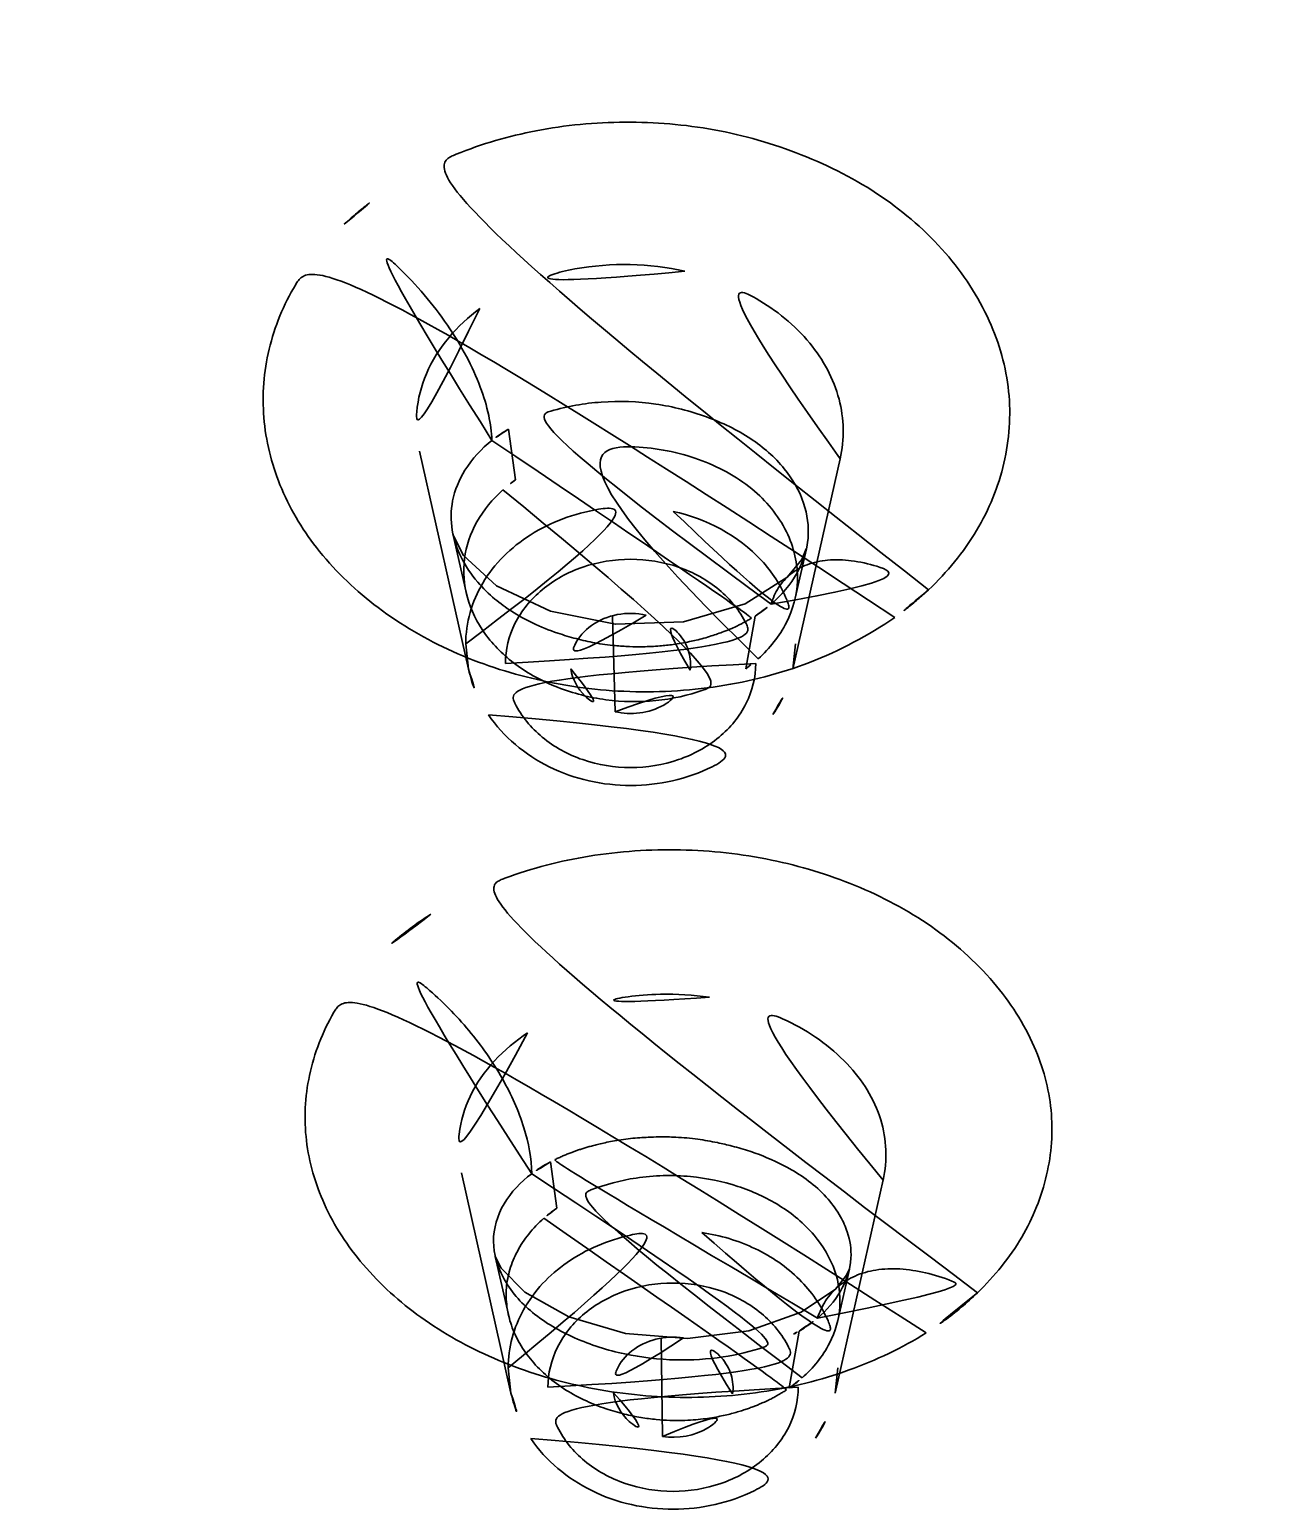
# Model space of a CAD drawing. Extents: x 16296684858 to 16296688009, y -37409618718 to -37409616409.
# Drawn here: x 16296685853.21 to 16296685862.55, y -37409617611.56 to -37409617600.47 of the extents above; entities that cross this region are included whole.
import ezdxf

# ---------------------------------------------------------------- set-up
doc = ezdxf.new("R2010")
doc.units = 0
doc.header["$LTSCALE"] = 10
doc.header["$MEASUREMENT"] = 0
doc.layers.get('0').update_dxf_attribs({"linetype": 'CONTINUOUS'})

msp = doc.modelspace()

# ---------------------------------------------------------------- linework, layer by layer
at = {"color": 7, "linetype": 'Continuous', "lineweight": 30}
for p, q in [((16296685856.845369, -37409617603.845467), (16296685856.793381, -37409617603.465233)), ((16296685856.49296, -37409617605.264412), (16296685856.12468, -37409617603.630234)), ((16296685858.92057, -37409617605.264709), (16296685859.27639, -37409617603.687668)), ((16296685856.378731, -37409617604.259621), (16296685856.47513, -37409617604.687683)), ((16296685858.939289, -37409617604.733131), (16296685859.0231, -37409617604.361603)), ((16296685857.5902, -37409617605.582626), (16296685857.57139, -37409617604.870293)), ((16296685858.568621, -37409617605.260101), (16296685858.638519, -37409617604.866081)), ((16296685856.49296, -37409617605.264412), (16296685856.47179, -37409617605.074852)), ((16296685858.94179, -37409617605.074852), (16296685858.92057, -37409617605.264709)), ((16296685857.154819, -37409617609.300323), (16296685857.106819, -37409617608.954651)), ((16296685856.810909, -37409617610.685753), (16296685856.439131, -37409617609.036087)), ((16296685859.23851, -37409617610.686058), (16296685859.59861, -37409617609.090118)), ((16296685856.6933, -37409617609.662048), (16296685856.79167, -37409617610.098824)), ((16296685859.258499, -37409617610.141502), (16296685859.345039, -37409617609.757912)), ((16296685858.895069, -37409617610.64785), (16296685858.969749, -37409617610.221313)), ((16296685857.94647, -37409617611.01107), (16296685857.93578, -37409617610.275642)), ((16296685856.810909, -37409617610.685753), (16296685856.78973, -37409617610.496193)), ((16296685859.25975, -37409617610.496193), (16296685859.23851, -37409617610.686058))]:
    msp.add_line(p, q, dxfattribs=at)
for points in [[(16296685858.8834, -37409617604.571136), (16296685858.56423, -37409617604.774391), (16296685858.102209, -37409617604.909523), (16296685857.59255, -37409617604.927933), (16296685857.106581, -37409617604.830521), (16296685856.70149, -37409617604.639427), (16296685856.454411, -37409617604.411469), (16296685856.37933, -37409617604.264664)], [(16296685859.022249, -37409617604.362282), (16296685858.988171, -37409617604.443459), (16296685858.882919, -37409617604.571587)], [(16296685859.24061, -37409617609.907227), (16296685858.984591, -37409617610.080788), (16296685858.591721, -37409617610.220657), (16296685858.132601, -37409617610.277512), (16296685857.667721, -37409617610.238869), (16296685857.243271, -37409617610.115807), (16296685856.914391, -37409617609.931267), (16296685856.7367, -37409617609.750999), (16296685856.692869, -37409617609.662064)], [(16296685859.343531, -37409617609.761726), (16296685859.3244, -37409617609.803963), (16296685859.24036, -37409617609.907448)]]:
    msp.add_lwpolyline(points, dxfattribs=at)
for centre, radius, start, end in [((16296685857.46187, -37409617604.718483), 1.068767, 125.2288519, 131.7297077), ((16296685857.957121, -37409617604.395782), 1.058757, 305.2789527, 311.778774)]:
    msp.add_arc(centre, radius, start, end, dxfattribs=at)
for points, knots in [([(16296685825.715521, -37409617584.328484), (16296685825.71559, -37409617585.626648), (16296685825.91658, -37409617588.235878), (16296685826.813761, -37409617592.075287), (16296685828.290291, -37409617595.784927), (16296685830.320009, -37409617599.303413), (16296685832.868191, -37409617602.574768), (16296685835.89233, -37409617605.547127), (16296685839.342939, -37409617608.173782), (16296685843.16432, -37409617610.413551), (16296685847.295191, -37409617612.23114), (16296685851.66983, -37409617613.597717), (16296685856.217791, -37409617614.491333), (16296685859.31275, -37409617614.761482), (16296685860.86721, -37409617614.814484)], [0, 0, 0, 0, 0.075881674, 0.152259807, 0.229632271, 0.308412282, 0.388900278, 0.471273473, 0.555579179, 0.641742278, 0.729579302, 0.818811022, 0.909085993, 1, 1, 1, 1]), ([(16296685860.86717, -37409617614.147903), (16296685859.209789, -37409617614.090111), (16296685855.9121, -37409617613.783913), (16296685851.0835, -37409617612.758217), (16296685846.471861, -37409617611.187027), (16296685842.16506, -37409617609.100189), (16296685838.24441, -37409617606.536636), (16296685834.7847, -37409617603.544037), (16296685831.852779, -37409617600.177834), (16296685829.50646, -37409617596.500931), (16296685827.793381, -37409617592.582336), (16296685826.74975, -37409617588.498802), (16296685826.515591, -37409617585.713203), (16296685826.515511, -37409617584.328484)], [0, 0, 0, 0, 0.099176921, 0.19753406, 0.294558294, 0.389817535, 0.482991453, 0.573898186, 0.662521106, 0.749021127, 0.833741463, 0.917189603, 1, 1, 1, 1]), ([(16296685826.515381, -37409617585.436478), (16296685826.51545, -37409617586.821228), (16296685826.74962, -37409617589.606857), (16296685827.79328, -37409617593.690453), (16296685829.50638, -37409617597.60907), (16296685831.852751, -37409617601.28598), (16296685834.7847, -37409617604.652191), (16296685838.244419, -37409617607.644783), (16296685842.165079, -37409617610.208267), (16296685846.47187, -37409617612.295097), (16296685851.083481, -37409617613.866241), (16296685855.912029, -37409617614.891937), (16296685859.209669, -37409617615.198112), (16296685860.867041, -37409617615.25592)], [0, 0, 0, 0, 0.082811587, 0.166260705, 0.250981819, 0.337482413, 0.426105682, 0.517012515, 0.610186256, 0.705445021, 0.802468465, 0.900824496, 1, 1, 1, 1]), ([(16296685896.565371, -37409617585.436478), (16296685896.565439, -37409617586.733269), (16296685896.35038, -37409617589.343513), (16296685895.389799, -37409617593.174408), (16296685893.81168, -37409617596.854843), (16296685891.648491, -37409617600.316757), (16296685888.94223, -37409617603.49765), (16296685885.74218, -37409617606.340736), (16296685882.11182, -37409617608.791931), (16296685878.11841, -37409617610.808189), (16296685873.832319, -37409617612.354607), (16296685869.331421, -37409617613.402237), (16296685864.70064, -37409617613.930733), (16296685860.028971, -37409617613.930367), (16296685855.40255, -37409617613.402023), (16296685850.90774, -37409617612.356209), (16296685846.6269, -37409617610.812973), (16296685842.637369, -37409617608.800949), (16296685839.00975, -37409617606.355003), (16296685835.81028, -37409617603.517479), (16296685833.101, -37409617600.340111), (16296685830.93174, -37409617596.87722), (16296685829.346991, -37409617593.191177), (16296685828.381769, -37409617589.352226), (16296685828.165449, -37409617586.736038), (16296685828.165371, -37409617585.436478)], [0, 0, 0, 0, 0.039467152, 0.07928747, 0.1197016, 0.160836446, 0.203063895, 0.2463716, 0.290712175, 0.336005945, 0.382173286, 0.429058197, 0.476331706, 0.523712873, 0.570930863, 0.617740537, 0.663847356, 0.709094445, 0.753380435, 0.796632687, 0.838846392, 0.880029809, 0.920530501, 0.960449223, 1, 1, 1, 1]), ([(16296685825.0653, -37409617586.045883), (16296685825.06538, -37409617587.460716), (16296685825.300369, -37409617590.307854), (16296685826.348539, -37409617594.485443), (16296685828.06962, -37409617598.49839), (16296685830.428699, -37409617602.273659), (16296685833.38068, -37409617605.743263), (16296685836.871799, -37409617608.844833), (16296685840.832529, -37409617611.51886), (16296685845.19047, -37409617613.718781), (16296685849.86791, -37409617615.405777), (16296685854.779039, -37409617616.547943), (16296685859.82963, -37409617617.123352), (16296685864.923361, -37409617617.122131), (16296685869.967319, -37409617616.545433), (16296685874.868521, -37409617615.404572), (16296685879.53652, -37409617613.721252), (16296685883.88719, -37409617611.526482), (16296685887.84297, -37409617608.85862), (16296685891.332161, -37409617605.763283), (16296685894.2862, -37409617602.297546), (16296685896.650579, -37409617598.521523), (16296685898.3776, -37409617594.502907), (16296685899.42971, -37409617590.316963), (16296685899.665371, -37409617587.463608), (16296685899.665291, -37409617586.045883)], [0, 0, 0, 0, 0.039480573, 0.079296804, 0.119690272, 0.160821969, 0.203059758, 0.246376118, 0.290732494, 0.336042186, 0.382252965, 0.429155458, 0.47642631, 0.523791486, 0.570989488, 0.617786329, 0.663899361, 0.709132394, 0.753418549, 0.796672849, 0.838889695, 0.88006022, 0.920531113, 0.960438825, 1, 1, 1, 1]), ([(16296685899.015301, -37409617586.045883), (16296685899.015369, -37409617587.435852), (16296685898.784849, -37409617590.233162), (16296685897.755489, -37409617594.33799), (16296685896.06476, -37409617598.281311), (16296685893.74715, -37409617601.990837), (16296685890.84721, -37409617605.39975), (16296685887.417721, -37409617608.44696), (16296685883.526751, -37409617611.07428), (16296685879.24552, -37409617613.235847), (16296685874.65015, -37409617614.893532), (16296685869.824881, -37409617616.016037), (16296685864.861971, -37409617616.581711), (16296685859.8563, -37409617616.580673), (16296685854.899429, -37409617616.01403), (16296685850.08304, -37409617614.892937), (16296685845.49589, -37409617613.2388), (16296685841.22081, -37409617611.082207), (16296685837.333839, -37409617608.460861), (16296685833.90546, -37409617605.419708), (16296685831.002649, -37409617602.014633), (16296685828.678921, -37409617598.304298), (16296685826.9814, -37409617594.35537), (16296685825.94721, -37409617590.242249), (16296685825.71538, -37409617587.438728), (16296685825.7153, -37409617586.045883)], [0, 0, 0, 0, 0.039474285, 0.079290558, 0.119687987, 0.160818636, 0.203049312, 0.246357654, 0.290706797, 0.336012441, 0.382214469, 0.429115805, 0.476390614, 0.523763173, 0.570969719, 0.61777358, 0.66388826, 0.709126849, 0.753412861, 0.796664323, 0.838879123, 0.880053881, 0.920533265, 0.960444101, 1, 1, 1, 1]), ([(16296685828.16523, -37409617586.636948), (16296685828.1653, -37409617587.933762), (16296685828.380659, -37409617590.544006), (16296685829.341669, -37409617594.374901), (16296685830.9202, -37409617598.055321), (16296685833.083771, -37409617601.517258), (16296685835.79038, -37409617604.698112), (16296685838.990749, -37409617607.541199), (16296685842.62137, -37409617609.992393), (16296685846.61499, -37409617612.008636), (16296685850.90126, -37409617613.555077), (16296685855.402269, -37409617614.602722), (16296685860.0331, -37409617615.131187), (16296685864.704769, -37409617615.130836), (16296685869.331129, -37409617614.602478), (16296685873.82583, -37409617613.556664), (16296685878.10651, -37409617612.013451), (16296685882.095819, -37409617610.001404), (16296685885.723169, -37409617607.55545), (16296685888.922331, -37409617604.717941), (16296685891.63126, -37409617601.540573), (16296685893.80014, -37409617598.077667), (16296685895.38447, -37409617594.391617), (16296685896.34927, -37409617590.552673), (16296685896.56529, -37409617587.936478), (16296685896.56522, -37409617586.636948)], [0, 0, 0, 0, 0.039467512, 0.079288874, 0.119704634, 0.16084154, 0.203071313, 0.24638142, 0.290724294, 0.336020102, 0.382189092, 0.429075161, 0.476349266, 0.523730432, 0.570947826, 0.617756344, 0.663861518, 0.709106572, 0.753390268, 0.796640123, 0.838851502, 0.880032855, 0.920531911, 0.960449584, 1, 1, 1, 1]), ([(16296685895.865219, -37409617586.636948), (16296685895.86529, -37409617587.907318), (16296685895.65461, -37409617590.464043), (16296685894.713739, -37409617594.216316), (16296685893.168171, -37409617597.821022), (16296685891.049431, -37409617601.212059), (16296685888.3983, -37409617604.328323), (16296685885.26292, -37409617607.113907), (16296685881.705891, -37409617609.515343), (16296685877.79385, -37409617611.490189), (16296685873.595909, -37409617613.004539), (16296685869.188259, -37409617614.030327), (16296685864.653561, -37409617614.547867), (16296685860.078711, -37409617614.547707), (16296685855.54789, -37409617614.030548), (16296685851.14554, -37409617613.006683), (16296685846.952089, -37409617611.495453), (16296685843.043341, -37409617609.524597), (16296685839.48876, -37409617607.128227), (16296685836.35383, -37409617604.348099), (16296685833.699631, -37409617601.235283), (16296685831.574829, -37409617597.843239), (16296685830.022671, -37409617594.232918), (16296685829.077209, -37409617590.472656), (16296685828.865299, -37409617587.910019), (16296685828.865219, -37409617586.636948)], [0, 0, 0, 0, 0.039470344, 0.079285515, 0.119694774, 0.160825485, 0.203058535, 0.246381229, 0.290734148, 0.336032795, 0.382191341, 0.42906277, 0.476322219, 0.523690669, 0.570898633, 0.617701681, 0.663807516, 0.709064969, 0.753365147, 0.796632508, 0.838852555, 0.880033368, 0.920530722, 0.960445513, 1, 1, 1, 1]), ([(16296685824.915079, -37409617587.786522), (16296685824.91519, -37409617589.828217), (16296685825.407829, -37409617593.960747), (16296685827.583321, -37409617599.877098), (16296685831.10013, -37409617605.310989), (16296685837.46689, -37409617611.723419), (16296685847.976561, -37409617617.433487), (16296685857.52458, -37409617618.964119), (16296685862.36681, -37409617618.964119)], [0, 0, 0, 0, 0.113807308, 0.229465695, 0.348487565, 0.471757183, 0.73008685, 1, 1, 1, 1]), ([(16296685899.66507, -37409617587.803146), (16296685899.66515, -37409617589.217346), (16296685899.43074, -37409617592.062592), (16296685898.38414, -37409617596.238373), (16296685896.663481, -37409617600.253677), (16296685894.303261, -37409617604.031609), (16296685891.34963, -37409617607.502747), (16296685887.859159, -37409617610.6036), (16296685883.897579, -37409617613.278084), (16296685879.538799, -37409617615.477898), (16296685874.863529, -37409617617.163483), (16296685869.95809, -37409617618.304367), (16296685864.912861, -37409617618.879997), (16296685859.82073, -37409617618.879997), (16296685854.775431, -37409617618.304367), (16296685849.869869, -37409617617.163437), (16296685845.19442, -37409617615.477898), (16296685840.8354, -37409617613.278053), (16296685836.873541, -37409617610.6036), (16296685833.38271, -37409617607.502747), (16296685830.428699, -37409617604.031609), (16296685828.06806, -37409617600.2537), (16296685826.34697, -37409617596.238403), (16296685825.299891, -37409617592.062607), (16296685825.065161, -37409617589.217346), (16296685825.065081, -37409617587.803146)], [0, 0, 0, 0, 0.039462523, 0.07924376, 0.119632051, 0.160859264, 0.203083381, 0.246380295, 0.290743779, 0.336091656, 0.382276139, 0.429096748, 0.476314654, 0.523667787, 0.570886287, 0.617708052, 0.663894185, 0.709244101, 0.753609884, 0.796909198, 0.83913564, 0.880364919, 0.920754837, 0.960537117, 1, 1, 1, 1]), ([(16296685899.66507, -37409617587.807854), (16296685899.664829, -37409617589.723167), (16296685899.23185, -37409617593.595253), (16296685897.31506, -37409617599.172043), (16296685894.20315, -37409617604.349564), (16296685890.01115, -37409617608.948952), (16296685884.887899, -37409617612.819733), (16296685879.00938, -37409617615.836571), (16296685872.57485, -37409617617.902458), (16296685865.800119, -37409617618.951263), (16296685858.91136, -37409617618.949516), (16296685852.138161, -37409617617.89756), (16296685845.706421, -37409617615.829247), (16296685839.83147, -37409617612.811073), (16296685834.71191, -37409617608.94014), (16296685830.523081, -37409617604.341583), (16296685827.41338, -37409617599.165367), (16296685825.49778, -37409617593.589767), (16296685825.065189, -37409617589.718323), (16296685825.065081, -37409617587.803162)], [0, 0, 0, 0, 0.053444629, 0.107679032, 0.16334275, 0.220823419, 0.280278686, 0.341566919, 0.404333708, 0.468052544, 0.532094634, 0.595803573, 0.658551757, 0.719815261, 0.779243233, 0.83669771, 0.892339767, 0.946559837, 1, 1, 1, 1]), ([(16296685862.36681, -37409617618.964119), (16296685867.208521, -37409617618.964119), (16296685876.75536, -37409617617.433853), (16296685887.26387, -37409617611.724808), (16296685893.629959, -37409617605.313423), (16296685897.146509, -37409617599.880333), (16296685899.321989, -37409617593.964783), (16296685899.814819, -37409617589.832718), (16296685899.815069, -37409617587.791237)], [0, 0, 0, 0, 0.269915888, 0.528242582, 0.651510473, 0.770531483, 0.886190416, 1, 1, 1, 1]), ([(16296685899.44422, -37409617587.96347), (16296685899.44425, -37409617588.666672), (16296685899.386459, -37409617590.075218), (16296685899.12672, -37409617592.175957), (16296685898.6954, -37409617594.256203), (16296685898.09511, -37409617596.305107), (16296685897.328739, -37409617598.314034), (16296685896.40074, -37409617600.272636), (16296685895.31535, -37409617602.172829), (16296685894.07613, -37409617604.00885), (16296685892.68742, -37409617605.772659), (16296685891.154499, -37409617607.456398), (16296685889.48637, -37409617609.049377), (16296685887.690901, -37409617610.54406), (16296685885.777069, -37409617611.932762), (16296685883.754999, -37409617613.208527), (16296685881.63413, -37409617614.365578), (16296685879.425541, -37409617615.39846), (16296685877.13855, -37409617616.303001), (16296685874.78421, -37409617617.075287), (16296685872.372459, -37409617617.712029), (16296685869.91357, -37409617618.21067), (16296685867.418579, -37409617618.568703), (16296685864.895531, -37409617618.784607), (16296685862.3571, -37409617618.856537), (16296685859.81284, -37409617618.783302), (16296685857.278271, -37409617618.564873), (16296685854.76811, -37409617618.201881), (16296685852.296329, -37409617617.69722), (16296685849.882919, -37409617617.05545), (16296685847.535761, -37409617616.281433), (16296685845.27124, -37409617615.38195), (16296685843.09037, -37409617614.360519), (16296685841.00033, -37409617613.22052), (16296685839.004339, -37409617611.964958), (16296685837.105749, -37409617610.592751), (16296685835.31596, -37409617609.11158), (16296685833.639071, -37409617607.518723), (16296685832.089939, -37409617605.82724), (16296685830.67597, -37409617604.037407), (16296685829.410101, -37409617602.165703), (16296685828.301901, -37409617600.219414), (16296685827.35858, -37409617598.214043), (16296685826.590679, -37409617596.17157), (16296685825.997549, -37409617594.103127), (16296685825.58357, -37409617592.045197), (16296685825.339609, -37409617589.99556), (16296685825.285931, -37409617588.640198), (16296685825.285891, -37409617587.96347)], [0, 0, 0, 0, 0.019728139, 0.039496765, 0.059321405, 0.079263395, 0.099330399, 0.11957997, 0.140006774, 0.160664345, 0.181666527, 0.20293107, 0.224491857, 0.246324347, 0.268422618, 0.290781098, 0.313353824, 0.336156716, 0.359139991, 0.382308836, 0.405628773, 0.429078831, 0.452657044, 0.476302492, 0.500082022, 0.523861487, 0.547671196, 0.571412322, 0.594975746, 0.618406884, 0.641431704, 0.664272246, 0.686724133, 0.708952201, 0.731020021, 0.752833858, 0.77462619, 0.796146974, 0.817668138, 0.838919211, 0.860080831, 0.880999319, 0.901689394, 0.92218973, 0.942148868, 0.961992892, 0.981014557, 1, 1, 1, 1]), ([(16296685859.938681, -37409617604.668381), (16296685860.077271, -37409617604.537819), (16296685860.31801, -37409617604.246986), (16296685860.5308, -37409617603.729149), (16296685860.56921, -37409617603.176628), (16296685860.412239, -37409617602.624733), (16296685860.07737, -37409617602.11972), (16296685859.589251, -37409617601.694191), (16296685858.991739, -37409617601.389977), (16296685858.339319, -37409617601.202538), (16296685857.66494, -37409617601.147377), (16296685857.009621, -37409617601.207657), (16296685856.38003, -37409617601.391449), (16296685855.99707, -37409617601.595032), (16296685855.816759, -37409617601.722992)], [0, 0, 0, 0, 0.076902365, 0.150158478, 0.22267369, 0.296328838, 0.377767147, 0.464054617, 0.554970967, 0.646440372, 0.73654003, 0.826712728, 0.910706036, 1, 1, 1, 1]), ([(16296685855.562469, -37409617601.93132), (16296685855.58971, -37409617601.905663), (16296685855.64481, -37409617601.856209), (16296685855.729931, -37409617601.787048), (16296685855.78768, -37409617601.743607), (16296685855.816759, -37409617601.722992)], [0, 0, 0, 0, 0.341223725, 0.674833443, 1, 1, 1, 1]), ([(16296685859.68576, -37409617604.875763), (16296685859.486931, -37409617605.011177), (16296685859.06427, -37409617605.238373), (16296685858.36796, -37409617605.414093), (16296685857.660629, -37409617605.453217), (16296685856.971081, -37409617605.355423), (16296685856.333099, -37409617605.138283), (16296685855.781281, -37409617604.805519), (16296685855.34568, -37409617604.385719), (16296685855.060249, -37409617603.900513), (16296685854.93243, -37409617603.383087), (16296685854.973949, -37409617602.857758), (16296685855.183821, -37409617602.351921), (16296685855.42445, -37409617602.06675), (16296685855.562469, -37409617601.93132)], [0, 0, 0, 0, 0.097134026, 0.191559967, 0.287740527, 0.381409495, 0.471056515, 0.558036302, 0.639539314, 0.712760977, 0.78240696, 0.851389457, 0.921922041, 1, 1, 1, 1]), ([(16296685856.668579, -37409617603.550392), (16296685856.66573, -37409617603.487152), (16296685856.647051, -37409617603.351303), (16296685856.58227, -37409617603.139183), (16296685856.47797, -37409617602.912033), (16296685856.336599, -37409617602.680237), (16296685856.164841, -37409617602.456322), (16296685855.916719, -37409617602.191994), (16296685855.70727, -37409617602.02491), (16296685855.562469, -37409617601.93132)], [0, 0, 0, 0, 0.093468773, 0.20288923, 0.327494322, 0.463265559, 0.604644668, 0.745268889, 1, 1, 1, 1]), ([(16296685858.11414, -37409617602.282532), (16296685857.846041, -37409617602.222748), (16296685857.29932, -37409617602.20945), (16296685856.78487, -37409617602.411163), (16296685856.577271, -37409617602.563454)], [0, 0, 0, 0, 0.516199266, 1, 1, 1, 1]), ([(16296685859.276291, -37409617603.68808), (16296685859.30908, -37409617603.542839), (16296685859.302099, -37409617603.221863), (16296685859.062401, -37409617602.787209), (16296685858.647011, -37409617602.453644), (16296685858.299549, -37409617602.323898), (16296685858.11414, -37409617602.282532)], [0, 0, 0, 0, 0.221838946, 0.456832164, 0.716978988, 1, 1, 1, 1]), ([(16296685856.577271, -37409617602.563454), (16296685856.40782, -37409617602.687721), (16296685856.191999, -37409617602.935753), (16296685856.089531, -37409617603.334824), (16296685856.103121, -37409617603.534447), (16296685856.124611, -37409617603.629913)], [0, 0, 0, 0, 0.517213648, 0.759241308, 1, 1, 1, 1]), ([(16296685858.75922, -37409617604.776833), (16296685858.83655, -37409617604.710457), (16296685858.964741, -37409617604.560822), (16296685859.056419, -37409617604.286629), (16296685859.01684, -37409617604.003448), (16296685858.8619, -37409617603.740623), (16296685858.606091, -37409617603.518784), (16296685858.272671, -37409617603.359711), (16296685857.8923, -37409617603.263786), (16296685857.49445, -37409617603.248894), (16296685857.119181, -37409617603.314217), (16296685856.89234, -37409617603.407448), (16296685856.793381, -37409617603.465233)], [0, 0, 0, 0, 0.090697778, 0.171281173, 0.249625475, 0.33731849, 0.437252197, 0.54651157, 0.663259329, 0.7841822, 0.898011671, 1, 1, 1, 1]), ([(16296685856.668539, -37409617603.550377), (16296685856.58972, -37409617603.61277), (16296685856.46175, -37409617603.749474), (16296685856.360531, -37409617603.991302), (16296685856.35915, -37409617604.222992), (16296685856.430799, -37409617604.432793), (16296685856.54711, -37409617604.605072), (16296685856.681271, -37409617604.736061), (16296685856.821051, -37409617604.836937), (16296685856.978069, -37409617604.924652), (16296685857.14185, -37409617604.990089), (16296685857.298981, -37409617605.036926), (16296685857.442261, -37409617605.069054), (16296685857.575899, -37409617605.087677), (16296685857.69607, -37409617605.095444), (16296685857.80788, -37409617605.096901), (16296685857.91716, -37409617605.091652), (16296685858.01306, -37409617605.080994), (16296685858.08741, -37409617605.069679), (16296685858.14497, -37409617605.058853), (16296685858.200859, -37409617605.046242), (16296685858.255171, -37409617605.032257), (16296685858.30864, -37409617605.016533), (16296685858.358721, -37409617604.999733), (16296685858.409981, -37409617604.980927), (16296685858.45965, -37409617604.960632), (16296685858.501511, -37409617604.941437), (16296685858.531219, -37409617604.926933), (16296685858.554319, -37409617604.914886), (16296685858.58036, -37409617604.901543), (16296685858.605961, -37409617604.882927), (16296685858.633381, -37409617604.87677), (16296685858.63858, -37409617604.865997)], [0, 0, 0, 0, 0.087310635, 0.158982604, 0.222528119, 0.283994273, 0.348843443, 0.401245003, 0.446080602, 0.498205897, 0.557060694, 0.598851333, 0.640510455, 0.684480297, 0.715881121, 0.745038887, 0.781561472, 0.810813475, 0.828802352, 0.846873194, 0.861671061, 0.878554249, 0.895573764, 0.910062161, 0.924428598, 0.942979571, 0.956642648, 0.964430694, 0.971677646, 0.979313584, 0.989631094, 1, 1, 1, 1]), ([(16296685856.793381, -37409617603.465233), (16296685856.778721, -37409617603.473824), (16296685856.74995, -37409617603.491547), (16296685856.708269, -37409617603.519958), (16296685856.681561, -37409617603.540062), (16296685856.668539, -37409617603.550377)], [0, 0, 0, 0, 0.337051927, 0.670332438, 1, 1, 1, 1]), ([(16296685858.662531, -37409617605.185333), (16296685858.748039, -37409617605.108833), (16296685858.890711, -37409617604.931091), (16296685858.98756, -37409617604.585182), (16296685858.89537, -37409617604.209343), (16296685858.62097, -37409617603.881943), (16296685858.21332, -37409617603.66716), (16296685857.598061, -37409617603.545677), (16296685857.09766, -37409617603.666946), (16296685856.845369, -37409617603.845482)], [0, 0, 0, 0, 0.103540483, 0.200422575, 0.313802336, 0.437587175, 0.575157392, 0.72107875, 1, 1, 1, 1]), ([(16296685856.75049, -37409617603.920883), (16296685856.67346, -37409617603.989647), (16296685856.542601, -37409617604.146667), (16296685856.442659, -37409617604.433983), (16296685856.46739, -37409617604.735207), (16296685856.60708, -37409617605.014221), (16296685856.8449, -37409617605.248207), (16296685857.160139, -37409617605.414886), (16296685857.51972, -37409617605.507187), (16296685857.894899, -37409617605.513451), (16296685858.253929, -37409617605.435654), (16296685858.472879, -37409617605.328056), (16296685858.568621, -37409617605.260101)], [0, 0, 0, 0, 0.092677464, 0.179667412, 0.266275647, 0.35646763, 0.454056771, 0.560950997, 0.672899383, 0.784343239, 0.89461434, 1, 1, 1, 1]), ([(16296685856.47179, -37409617605.074852), (16296685856.471781, -37409617604.917419), (16296685856.56856, -37409617604.58596), (16296685856.946871, -37409617604.219757), (16296685857.464649, -37409617604.030617), (16296685857.84391, -37409617604.041039), (16296685858.026369, -37409617604.081734)], [0, 0, 0, 0, 0.226419428, 0.469380073, 0.731122257, 1, 1, 1, 1]), ([(16296685858.026369, -37409617604.081734), (16296685858.272141, -37409617604.136574), (16296685858.626301, -37409617604.321136), (16296685858.89463, -37409617604.730881), (16296685858.94179, -37409617604.962517), (16296685858.94179, -37409617605.074852)], [0, 0, 0, 0, 0.523354726, 0.76655557, 1, 1, 1, 1]), ([(16296685856.769529, -37409617605.220802), (16296685856.769529, -37409617605.118439), (16296685856.82205, -37409617604.905197), (16296685857.03657, -37409617604.647057), (16296685857.34667, -37409617604.479027), (16296685857.70669, -37409617604.420883), (16296685858.06673, -37409617604.479012), (16296685858.376869, -37409617604.647034), (16296685858.59144, -37409617604.905167), (16296685858.643999, -37409617605.118439), (16296685858.644011, -37409617605.220802)], [0, 0, 0, 0, 0.114310177, 0.235124084, 0.364640863, 0.499978744, 0.635321184, 0.764849949, 0.885682912, 1, 1, 1, 1]), ([(16296685858.75935, -37409617604.776947), (16296685858.77182, -37409617604.733459), (16296685858.80969, -37409617604.649681), (16296685858.901991, -37409617604.544373), (16296685859.03101, -37409617604.472504), (16296685859.18856, -37409617604.439758), (16296685859.366791, -37409617604.446564), (16296685859.627211, -37409617604.505432), (16296685859.817261, -37409617604.598534), (16296685859.938681, -37409617604.668381)], [0, 0, 0, 0, 0.099301692, 0.197931663, 0.301853267, 0.416856677, 0.546247259, 0.689563707, 1, 1, 1, 1]), ([(16296685859.938681, -37409617604.668381), (16296685859.91258, -37409617604.693039), (16296685859.858829, -37409617604.741386), (16296685859.77441, -37409617604.81057), (16296685859.71575, -37409617604.854362), (16296685859.68576, -37409617604.875763)], [0, 0, 0, 0, 0.329112138, 0.662440635, 1, 1, 1, 1]), ([(16296685858.638519, -37409617604.866081), (16296685858.65267, -37409617604.857117), (16296685858.68051, -37409617604.838547), (16296685858.72081, -37409617604.808777), (16296685858.74662, -37409617604.787689), (16296685858.75922, -37409617604.776833)], [0, 0, 0, 0, 0.334633244, 0.668033848, 1, 1, 1, 1]), ([(16296685857.82321, -37409617604.858917), (16296685857.752689, -37409617604.843353), (16296685857.60607, -37409617604.840263), (16296685857.40947, -37409617604.920753), (16296685857.27359, -37409617605.071381), (16296685857.251619, -37409617605.202744), (16296685857.25967, -37409617605.262512)], [0, 0, 0, 0, 0.270713264, 0.532607752, 0.773897778, 1, 1, 1, 1]), ([(16296685858.15206, -37409617605.272522), (16296685858.158979, -37409617605.228119), (16296685858.15274, -37409617605.133743), (16296685858.063169, -37409617604.959427), (16296685857.921101, -37409617604.880783), (16296685857.82321, -37409617604.858917)], [0, 0, 0, 0, 0.234687024, 0.476416977, 1, 1, 1, 1]), ([(16296685858.644011, -37409617605.220802), (16296685858.64402, -37409617605.323143), (16296685858.59149, -37409617605.536407), (16296685858.376949, -37409617605.794533), (16296685858.066851, -37409617605.962593), (16296685857.70686, -37409617606.020714), (16296685857.34684, -37409617605.962601), (16296685857.03669, -37409617605.794579), (16296685856.8221, -37409617605.536438), (16296685856.769529, -37409617605.323174), (16296685856.769529, -37409617605.220802)], [0, 0, 0, 0, 0.114310258, 0.235130032, 0.364649592, 0.499972678, 0.635306693, 0.764840173, 0.885678024, 1, 1, 1, 1]), ([(16296685857.25967, -37409617605.262512), (16296685857.269859, -37409617605.338013), (16296685857.354321, -37409617605.491112), (16296685857.507721, -37409617605.564056), (16296685857.5902, -37409617605.582626)], [0, 0, 0, 0, 0.474006431, 1, 1, 1, 1]), ([(16296685857.5902, -37409617605.582626), (16296685857.709829, -37409617605.609352), (16296685857.96129, -37409617605.584167), (16296685858.135309, -37409617605.380074), (16296685858.15206, -37409617605.272522)], [0, 0, 0, 0, 0.529699869, 1, 1, 1, 1]), ([(16296685856.64197, -37409617605.605988), (16296685856.75404, -37409617605.771599), (16296685857.08588, -37409617606.045853), (16296685857.70838, -37409617606.180641), (16296685858.33053, -37409617606.044548), (16296685858.661619, -37409617605.769547), (16296685858.77319, -37409617605.603706)], [0, 0, 0, 0, 0.244705046, 0.500077808, 0.755397943, 1, 1, 1, 1]), ([(16296685860.30521, -37409617609.934662), (16296685860.432501, -37409617609.810989), (16296685860.653231, -37409617609.539993), (16296685860.84709, -37409617609.06324), (16296685860.883341, -37409617608.562439), (16296685860.74415, -37409617608.056374), (16296685860.43317, -37409617607.579002), (16296685859.967991, -37409617607.166603), (16296685859.394569, -37409617606.864159), (16296685858.75626, -37409617606.671501), (16296685858.08139, -37409617606.597183), (16296685857.404369, -37409617606.642097), (16296685856.76968, -37409617606.805763), (16296685856.3855, -37409617606.990997), (16296685856.21146, -37409617607.099747)], [0, 0, 0, 0, 0.074454065, 0.144518673, 0.212721851, 0.28124378, 0.360944585, 0.448388992, 0.539230784, 0.63081144, 0.726593837, 0.822533723, 0.913904346, 1, 1, 1, 1]), ([(16296685856.21146, -37409617607.099747), (16296685856.164289, -37409617607.129494), (16296685856.07288, -37409617607.191223), (16296685855.943899, -37409617607.291672), (16296685855.8638, -37409617607.36367), (16296685855.82563, -37409617607.400642)], [0, 0, 0, 0, 0.341344796, 0.67466331, 1, 1, 1, 1]), ([(16296685859.92086, -37409617610.234734), (16296685859.739559, -37409617610.348152), (16296685859.338831, -37409617610.538719), (16296685858.6831, -37409617610.698997), (16296685857.9937, -37409617610.737694), (16296685857.314911, -37409617610.64991), (16296685856.684299, -37409617610.449318), (16296685856.134319, -37409617610.145203), (16296685855.69615, -37409617609.751808), (16296685855.39595, -37409617609.295189), (16296685855.25206, -37409617608.800148), (16296685855.27623, -37409617608.294708), (16296685855.468559, -37409617607.806999), (16296685855.695101, -37409617607.529846), (16296685855.82563, -37409617607.400642)], [0, 0, 0, 0, 0.089696795, 0.184426124, 0.281513925, 0.377659999, 0.469939979, 0.557514654, 0.639305176, 0.7145633, 0.783799522, 0.851983317, 0.922962515, 1, 1, 1, 1]), ([(16296685856.965919, -37409617609.043823), (16296685856.96463, -37409617608.927834), (16296685856.916571, -37409617608.678123), (16296685856.75201, -37409617608.314873), (16296685856.503469, -37409617607.960388), (16296685856.192169, -37409617607.645378), (16296685855.951059, -37409617607.47258), (16296685855.82563, -37409617607.400642)], [0, 0, 0, 0, 0.167856883, 0.36191728, 0.573656264, 0.790791986, 1, 1, 1, 1]), ([(16296685858.2967, -37409617607.721619), (16296685858.17539, -37409617607.703812), (16296685857.70886, -37409617607.674728), (16296685857.22426, -37409617607.799782), (16296685856.935591, -37409617607.988907)], [0, 0, 0, 0, 0.262141601, 1, 1, 1, 1]), ([(16296685859.598459, -37409617609.090668), (16296685859.631651, -37409617608.943817), (16296685859.616261, -37409617608.613403), (16296685859.338329, -37409617608.179398), (16296685858.87582, -37409617607.861656), (16296685858.497419, -37409617607.751091), (16296685858.2967, -37409617607.721619)], [0, 0, 0, 0, 0.214829567, 0.446982092, 0.710452354, 1, 1, 1, 1]), ([(16296685856.935591, -37409617607.988907), (16296685856.75676, -37409617608.106071), (16296685856.523569, -37409617608.344269), (16296685856.406389, -37409617608.742554), (16296685856.41781, -37409617608.941429), (16296685856.4391, -37409617609.035873)], [0, 0, 0, 0, 0.523396847, 0.76298129, 1, 1, 1, 1]), ([(16296685859.1068, -37409617610.124138), (16296685859.174339, -37409617610.066917), (16296685859.29306, -37409617609.934334), (16296685859.373739, -37409617609.697289), (16296685859.34412, -37409617609.500427), (16296685859.277031, -37409617609.352867), (16296685859.18635, -37409617609.226097), (16296685859.060749, -37409617609.108566), (16296685858.886459, -37409617608.992126), (16296685858.70785, -37409617608.910599), (16296685858.55575, -37409617608.860207), (16296685858.452909, -37409617608.832123), (16296685858.345421, -37409617608.807053), (16296685858.20504, -37409617608.782341), (16296685858.058781, -37409617608.76825), (16296685857.934839, -37409617608.766663), (16296685857.844801, -37409617608.769707), (16296685857.773939, -37409617608.77346), (16296685857.706011, -37409617608.77948), (16296685857.637751, -37409617608.788353), (16296685857.57411, -37409617608.799011), (16296685857.518721, -37409617608.810081), (16296685857.47192, -37409617608.82074), (16296685857.432091, -37409617608.830658), (16296685857.397421, -37409617608.840103), (16296685857.36624, -37409617608.849213), (16296685857.337521, -37409617608.858131), (16296685857.310471, -37409617608.867142), (16296685857.284479, -37409617608.876312), (16296685857.2575, -37409617608.886337), (16296685857.229151, -37409617608.897629), (16296685857.198771, -37409617608.910316), (16296685857.169559, -37409617608.923607), (16296685857.13842, -37409617608.937561), (16296685857.119301, -37409617608.950943), (16296685857.106859, -37409617608.95462)], [0, 0, 0, 0, 0.082085175, 0.161720419, 0.223133445, 0.261714278, 0.311372227, 0.366549992, 0.420283549, 0.505116354, 0.547582288, 0.568770699, 0.603953764, 0.649868229, 0.700833359, 0.740000746, 0.764705108, 0.784354507, 0.805778107, 0.827913515, 0.848159621, 0.865595746, 0.880274374, 0.89265567, 0.903646491, 0.913591483, 0.9227742, 0.931526058, 0.940032108, 0.94832241, 0.95821917, 0.968314785, 0.978846668, 0.987960372, 1, 1, 1, 1]), ([(16296685857.106819, -37409617608.954651), (16296685857.090191, -37409617608.963478), (16296685857.057619, -37409617608.981789), (16296685857.01053, -37409617609.011482), (16296685856.980459, -37409617609.032784), (16296685856.965839, -37409617609.043793)], [0, 0, 0, 0, 0.338324431, 0.671033978, 1, 1, 1, 1]), ([(16296685856.965839, -37409617609.043793), (16296685856.88418, -37409617609.105164), (16296685856.740511, -37409617609.251808), (16296685856.651079, -37409617609.546799), (16296685856.743429, -37409617609.850647), (16296685856.96719, -37409617610.103371), (16296685857.29039, -37409617610.288498), (16296685857.657499, -37409617610.404694), (16296685858.03541, -37409617610.448837), (16296685858.387621, -37409617610.426086), (16296685858.685169, -37409617610.35762), (16296685858.85494, -37409617610.281311), (16296685858.927389, -37409617610.245483)], [0, 0, 0, 0, 0.09349299, 0.182630893, 0.267341214, 0.372097919, 0.484235876, 0.604377638, 0.722371155, 0.830292921, 0.926030027, 1, 1, 1, 1]), ([(16296685858.992001, -37409617610.5718), (16296685859.074499, -37409617610.498718), (16296685859.20809, -37409617610.335297), (16296685859.29352, -37409617610.044327), (16296685859.249821, -37409617609.751534), (16296685859.08744, -37409617609.482483), (16296685858.827749, -37409617609.268044), (16296685858.507179, -37409617609.123802), (16296685858.141781, -37409617609.048729), (16296685857.764641, -37409617609.058083), (16296685857.425501, -37409617609.147659), (16296685857.232109, -37409617609.243027), (16296685857.154831, -37409617609.300323)], [0, 0, 0, 0, 0.100613627, 0.187550223, 0.268914572, 0.363537534, 0.467792822, 0.571602641, 0.681557318, 0.805836644, 0.912185052, 1, 1, 1, 1]), ([(16296685857.154831, -37409617609.300323), (16296685857.14333, -37409617609.308296), (16296685857.12077, -37409617609.324577), (16296685857.08811, -37409617609.350121), (16296685857.067169, -37409617609.367867), (16296685857.05695, -37409617609.376907)], [0, 0, 0, 0, 0.337698383, 0.671033618, 1, 1, 1, 1]), ([(16296685857.05695, -37409617609.376907), (16296685857.015989, -37409617609.413109), (16296685856.94195, -37409617609.490082), (16296685856.8556, -37409617609.619987), (16296685856.798651, -37409617609.757057), (16296685856.771799, -37409617609.898117), (16296685856.7761, -37409617610.040703), (16296685856.810749, -37409617610.182426), (16296685856.87468, -37409617610.320267), (16296685856.96627, -37409617610.44973), (16296685857.08308, -37409617610.566872), (16296685857.22105, -37409617610.666832), (16296685857.369671, -37409617610.746033), (16296685857.517019, -37409617610.804382), (16296685857.654671, -37409617610.844383), (16296685857.78063, -37409617610.870178), (16296685857.89492, -37409617610.885094), (16296685857.99791, -37409617610.891724), (16296685858.090321, -37409617610.892113), (16296685858.173019, -37409617610.888039), (16296685858.24699, -37409617610.880882), (16296685858.31315, -37409617610.871597), (16296685858.372379, -37409617610.860939), (16296685858.425461, -37409617610.849426), (16296685858.473089, -37409617610.837463), (16296685858.515869, -37409617610.82531), (16296685858.55438, -37409617610.813263), (16296685858.589121, -37409617610.801407), (16296685858.62051, -37409617610.789909), (16296685858.64893, -37409617610.778839), (16296685858.67469, -37409617610.76825), (16296685858.70458, -37409617610.755333), (16296685858.737061, -37409617610.740402), (16296685858.770741, -37409617610.723473), (16296685858.79846, -37409617610.708191), (16296685858.824181, -37409617610.692886), (16296685858.848009, -37409617610.678078), (16296685858.873249, -37409617610.665642), (16296685858.885469, -37409617610.648117), (16296685858.89502, -37409617610.647797)], [0, 0, 0, 0, 0.049746464, 0.096638835, 0.141178026, 0.183940966, 0.226331231, 0.269995391, 0.315848541, 0.363794198, 0.413585364, 0.465733949, 0.518252431, 0.566459974, 0.609710477, 0.648549628, 0.683361656, 0.714523099, 0.742412603, 0.767412788, 0.789850896, 0.81002269, 0.828197708, 0.844610551, 0.85944761, 0.872881427, 0.885077708, 0.896171289, 0.906278363, 0.915500226, 0.923925367, 0.931631053, 0.945129677, 0.956449458, 0.96593995, 0.973918515, 0.983719759, 0.991302215, 1, 1, 1, 1]), ([(16296685856.78973, -37409617610.496193), (16296685856.789721, -37409617610.346313), (16296685856.876711, -37409617610.031761), (16296685857.222071, -37409617609.672699), (16296685857.703659, -37409617609.470139), (16296685858.06286, -37409617609.457787), (16296685858.23914, -37409617609.483673)], [0, 0, 0, 0, 0.226992328, 0.469355983, 0.730201852, 1, 1, 1, 1]), ([(16296685858.23914, -37409617609.483673), (16296685858.37805, -37409617609.504051), (16296685858.64535, -37409617609.583282), (16296685858.98082, -37409617609.812859), (16296685859.205971, -37409617610.128441), (16296685859.259729, -37409617610.376373), (16296685859.25975, -37409617610.496193)], [0, 0, 0, 0, 0.270385513, 0.527654005, 0.769222917, 1, 1, 1, 1]), ([(16296685859.106899, -37409617610.124222), (16296685859.12112, -37409617610.079109), (16296685859.162201, -37409617609.992043), (16296685859.258261, -37409617609.881203), (16296685859.38938, -37409617609.800743), (16296685859.54875, -37409617609.75695), (16296685859.728609, -37409617609.751122), (16296685859.920759, -37409617609.781433), (16296685860.116039, -37409617609.84346), (16296685860.24299, -37409617609.902161), (16296685860.30521, -37409617609.934662)], [0, 0, 0, 0, 0.102231928, 0.205167219, 0.312768845, 0.42963095, 0.55840774, 0.698817765, 0.848033032, 1, 1, 1, 1]), ([(16296685857.087481, -37409617610.642151), (16296685857.087469, -37409617610.539803), (16296685857.139999, -37409617610.32653), (16296685857.354521, -37409617610.06842), (16296685857.66461, -37409617609.900368), (16296685858.02462, -37409617609.842239), (16296685858.38467, -37409617609.900337), (16296685858.69482, -37409617610.06839), (16296685858.909401, -37409617610.326523), (16296685858.96196, -37409617610.539803), (16296685858.96196, -37409617610.642151)], [0, 0, 0, 0, 0.114308662, 0.235119327, 0.364633877, 0.499970622, 0.635312412, 0.764855095, 0.885690785, 1, 1, 1, 1]), ([(16296685860.30521, -37409617609.934662), (16296685860.265989, -37409617609.97242), (16296685860.18502, -37409617610.045143), (16296685860.0564, -37409617610.145119), (16296685859.96661, -37409617610.205963), (16296685859.92086, -37409617610.234734)], [0, 0, 0, 0, 0.334375459, 0.667914738, 1, 1, 1, 1]), ([(16296685858.927389, -37409617610.245483), (16296685858.93461, -37409617610.241882), (16296685858.94886, -37409617610.234596), (16296685858.961571, -37409617610.22261), (16296685858.96962, -37409617610.221291)], [0, 0, 0, 0, 0.497146096, 1, 1, 1, 1]), ([(16296685858.969749, -37409617610.221313), (16296685858.985901, -37409617610.2117), (16296685859.017599, -37409617610.19175), (16296685859.0634, -37409617610.159401), (16296685859.09259, -37409617610.136169), (16296685859.1068, -37409617610.124138)], [0, 0, 0, 0, 0.3350147, 0.668039721, 1, 1, 1, 1]), ([(16296685858.102831, -37409617610.273216), (16296685858.03459, -37409617610.263329), (16296685857.89558, -37409617610.26889), (16296685857.712851, -37409617610.354263), (16296685857.58917, -37409617610.501472), (16296685857.570061, -37409617610.626083), (16296685857.57756, -37409617610.683189)], [0, 0, 0, 0, 0.271574791, 0.532421879, 0.773191269, 1, 1, 1, 1]), ([(16296685858.47053, -37409617610.692482), (16296685858.477909, -37409617610.645538), (16296685858.468849, -37409617610.545189), (16296685858.365931, -37409617610.36367), (16296685858.20862, -37409617610.288742), (16296685858.102831, -37409617610.273216)], [0, 0, 0, 0, 0.233229304, 0.475043716, 1, 1, 1, 1]), ([(16296685858.96196, -37409617610.642151), (16296685858.96196, -37409617610.744499), (16296685858.909439, -37409617610.957771), (16296685858.694929, -37409617611.215881), (16296685858.38483, -37409617611.383926), (16296685858.024811, -37409617611.442062), (16296685857.66478, -37409617611.383957), (16296685857.35461, -37409617611.215897), (16296685857.140039, -37409617610.957771), (16296685857.087481, -37409617610.744499), (16296685857.087481, -37409617610.642151)], [0, 0, 0, 0, 0.114308662, 0.235119327, 0.364633877, 0.499970622, 0.635312412, 0.764855095, 0.885690785, 1, 1, 1, 1]), ([(16296685858.89502, -37409617610.647797), (16296685858.90642, -37409617610.6399), (16296685858.92878, -37409617610.623734), (16296685858.96113, -37409617610.598396), (16296685858.98188, -37409617610.580757), (16296685858.992001, -37409617610.5718)], [0, 0, 0, 0, 0.337599808, 0.670940568, 1, 1, 1, 1]), ([(16296685857.57756, -37409617610.683189), (16296685857.588221, -37409617610.764412), (16296685857.685061, -37409617610.928741), (16296685857.856001, -37409617610.997581), (16296685857.94648, -37409617611.01107)], [0, 0, 0, 0, 0.472471547, 1, 1, 1, 1]), ([(16296685857.94648, -37409617611.01107), (16296685858.06167, -37409617611.028023), (16296685858.29738, -37409617610.991226), (16296685858.454451, -37409617610.794617), (16296685858.47053, -37409617610.692482)], [0, 0, 0, 0, 0.529650389, 1, 1, 1, 1]), ([(16296685856.959921, -37409617611.027351), (16296685857.071989, -37409617611.192963), (16296685857.40383, -37409617611.467209), (16296685858.026331, -37409617611.60199), (16296685858.648479, -37409617611.465897), (16296685858.97957, -37409617611.190903), (16296685859.09115, -37409617611.02507)], [0, 0, 0, 0, 0.244705046, 0.500077808, 0.755397943, 1, 1, 1, 1])]:
    msp.add_open_spline(points, degree=3, knots=knots, dxfattribs=at)
for points in [[(16296685856.49296, -37409617605.264412), (16296685856.520269, -37409617605.385597), (16296685856.57235, -37409617605.503113), (16296685856.64197, -37409617605.605988)], [(16296685858.77319, -37409617605.603706), (16296685858.84197, -37409617605.501488), (16296685858.89345, -37409617605.384911), (16296685858.92057, -37409617605.264709)], [(16296685856.810909, -37409617610.685753), (16296685856.838221, -37409617610.806953), (16296685856.890301, -37409617610.924461), (16296685856.959921, -37409617611.027351)], [(16296685859.09115, -37409617611.02507), (16296685859.159929, -37409617610.922829), (16296685859.21139, -37409617610.806252), (16296685859.23851, -37409617610.686058)]]:
    msp.add_open_spline(points, degree=3, dxfattribs=at)

doc.saveas('drawing.dxf')
